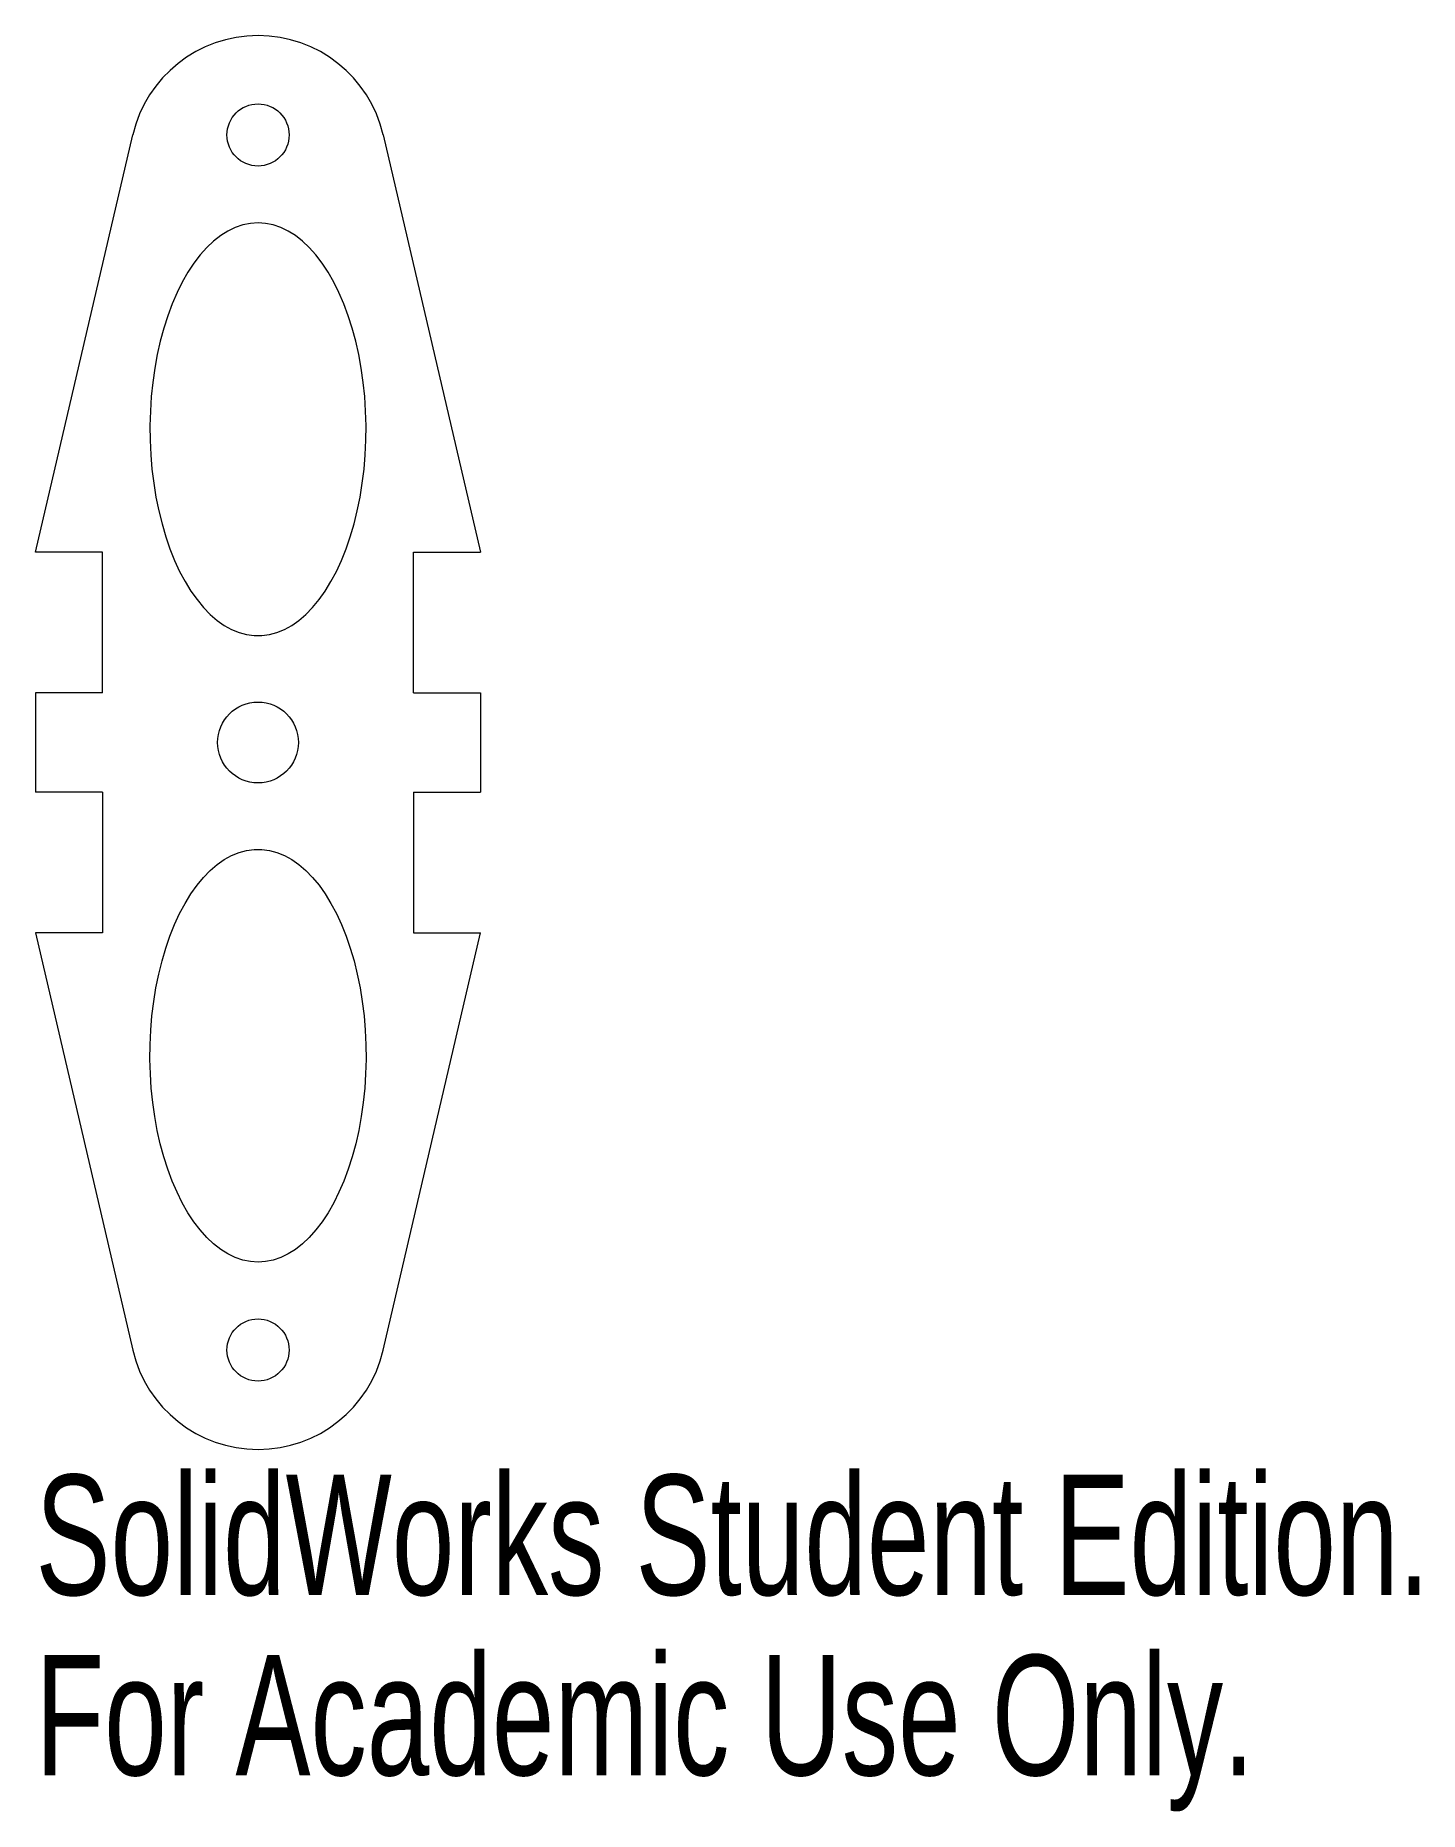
# Model space of a CAD drawing. Header units: millimetres. Extents: x 778.7 to 834.4, y 420.4 to 491.8.
import ezdxf

# ---------------------------------------------------------------- set-up
doc = ezdxf.new("R2010")
doc.units = ezdxf.units.MM
doc.styles.add('SLDTEXTSTYLE0', font='TXT', dxfattribs={"width": 0.7})

msp = doc.modelspace()

# ---------------------------------------------------------------- linework, layer by layer
at = {"color": 7, "linetype": 'Continuous', "lineweight": 15}
for p, q in [((778.709, 471.053), (782.62, 487.837)), ((792.698, 487.837), (796.609, 471.053)), ((781.409, 471.053), (778.709, 471.053)), ((781.409, 465.403), (781.409, 471.053)), ((793.909, 471.053), (796.609, 471.053)), ((793.909, 465.403), (793.909, 471.053)), ((778.709, 465.403), (778.709, 461.402)), ((781.409, 465.403), (778.709, 465.403)), ((793.909, 465.403), (796.609, 465.403)), ((796.609, 465.403), (796.609, 461.402)), ((781.409, 461.402), (778.709, 461.402)), ((781.409, 461.402), (781.409, 455.752)), ((793.909, 461.402), (796.609, 461.402)), ((793.909, 461.402), (793.909, 455.752)), ((781.409, 455.752), (778.709, 455.752)), ((778.709, 455.752), (782.62, 438.967)), ((792.698, 438.967), (796.609, 455.752)), ((793.909, 455.752), (796.609, 455.752))]:
    msp.add_line(p, q, dxfattribs=at)
at = {"color": 7, "linetype": 'Continuous', "lineweight": 15, "flags": 128}
for points in [[(787.659, 484.3), (787.353, 484.28), (787.048, 484.218), (786.745, 484.115), (786.448, 483.972), (786.157, 483.789), (785.873, 483.567), (785.598, 483.307), (785.333, 483.011), (785.08, 482.68), (784.839, 482.316), (784.613, 481.92), (784.402, 481.495), (784.207, 481.043), (784.029, 480.565), (783.87, 480.064), (783.729, 479.544), (783.608, 479.005), (783.507, 478.452), (783.427, 477.886), (783.367, 477.312), (783.33, 476.73), (783.313, 476.145), (783.319, 475.559), (783.346, 474.975), (783.394, 474.397), (783.464, 473.826), (783.555, 473.266), (783.666, 472.72), (783.797, 472.19), (783.947, 471.679), (784.116, 471.19), (784.302, 470.724), (784.505, 470.285), (784.724, 469.875), (784.958, 469.494), (785.205, 469.147), (785.464, 468.833), (785.734, 468.555), (786.014, 468.314), (786.301, 468.112), (786.596, 467.948), (786.896, 467.825), (787.2, 467.743), (787.506, 467.701), (787.813, 467.701), (788.119, 467.743), (788.422, 467.825), (788.722, 467.948), (789.017, 468.112), (789.305, 468.314), (789.584, 468.555), (789.855, 468.833), (790.114, 469.147), (790.361, 469.494), (790.594, 469.875), (790.813, 470.285), (791.016, 470.724), (791.202, 471.19), (791.371, 471.679), (791.521, 472.19), (791.652, 472.72), (791.764, 473.266), (791.854, 473.826), (791.924, 474.397), (791.973, 474.975), (792, 475.559), (792.005, 476.145), (791.989, 476.73), (791.951, 477.312), (791.892, 477.886), (791.811, 478.452), (791.711, 479.005), (791.589, 479.544), (791.449, 480.064), (791.289, 480.565), (791.111, 481.043), (790.916, 481.495), (790.705, 481.92), (790.479, 482.316), (790.239, 482.68), (789.986, 483.011), (789.721, 483.307), (789.446, 483.567), (789.162, 483.789), (788.87, 483.972), (788.573, 484.115), (788.271, 484.218), (787.966, 484.28), (787.659, 484.3)], [(787.659, 442.504), (787.353, 442.525), (787.048, 442.587), (786.745, 442.69), (786.448, 442.833), (786.157, 443.016), (785.873, 443.238), (785.598, 443.498), (785.333, 443.794), (785.08, 444.125), (784.839, 444.489), (784.613, 444.884), (784.402, 445.31), (784.207, 445.762), (784.029, 446.24), (783.87, 446.74), (783.729, 447.261), (783.608, 447.799), (783.507, 448.353), (783.427, 448.918), (783.367, 449.493), (783.33, 450.075), (783.313, 450.66), (783.319, 451.246), (783.346, 451.829), (783.394, 452.408), (783.464, 452.979), (783.555, 453.539), (783.666, 454.085), (783.797, 454.615), (783.947, 455.125), (784.116, 455.615), (784.302, 456.08), (784.505, 456.519), (784.724, 456.93), (784.958, 457.31), (785.205, 457.658), (785.464, 457.972), (785.734, 458.25), (786.014, 458.49), (786.301, 458.693), (786.596, 458.856), (786.896, 458.98), (787.2, 459.062), (787.506, 459.103), (787.813, 459.103), (788.119, 459.062), (788.422, 458.98), (788.722, 458.856), (789.017, 458.693), (789.305, 458.49), (789.584, 458.25), (789.855, 457.972), (790.114, 457.658), (790.361, 457.31), (790.594, 456.93), (790.813, 456.519), (791.016, 456.08), (791.202, 455.615), (791.371, 455.125), (791.521, 454.615), (791.652, 454.085), (791.764, 453.539), (791.854, 452.979), (791.924, 452.408), (791.973, 451.829), (792, 451.246), (792.005, 450.66), (791.989, 450.075), (791.951, 449.493), (791.892, 448.918), (791.811, 448.353), (791.711, 447.799), (791.589, 447.261), (791.449, 446.74), (791.289, 446.24), (791.111, 445.762), (790.916, 445.31), (790.705, 444.884), (790.479, 444.489), (790.239, 444.125), (789.986, 443.794), (789.721, 443.498), (789.446, 443.238), (789.162, 443.016), (788.87, 442.833), (788.573, 442.69), (788.271, 442.587), (787.966, 442.525), (787.659, 442.504)]]:
    msp.add_lwpolyline(points, dxfattribs=at)
at = {"color": 7, "linetype": 'Continuous', "lineweight": 15}
for centre, radius in [((787.659, 487.837), 1.25), ((787.659, 463.402), 1.625), ((787.659, 438.967), 1.25)]:
    msp.add_circle(centre, radius, dxfattribs=at)
for centre, start, end in [((787.659, 486.663), 13.11639, 166.88361), ((787.659, 440.141), 193.11639, 346.88361)]:
    msp.add_arc(centre, 5.174, start, end, dxfattribs=at)

# ---------------------------------------------------------------- texts
at = {"color": 7, "linetype": 'Continuous', "char_height": 4.83362, "attachment_point": 1, "style": 'SLDTEXTSTYLE0'}
for s, insert in [('SolidWorks Student Edition.', (778.709, 433.948)), ('For Academic Use Only.', (778.709, 426.698))]:
    msp.add_mtext(s, dxfattribs=dict(at, insert=insert))

doc.saveas('drawing.dxf')
